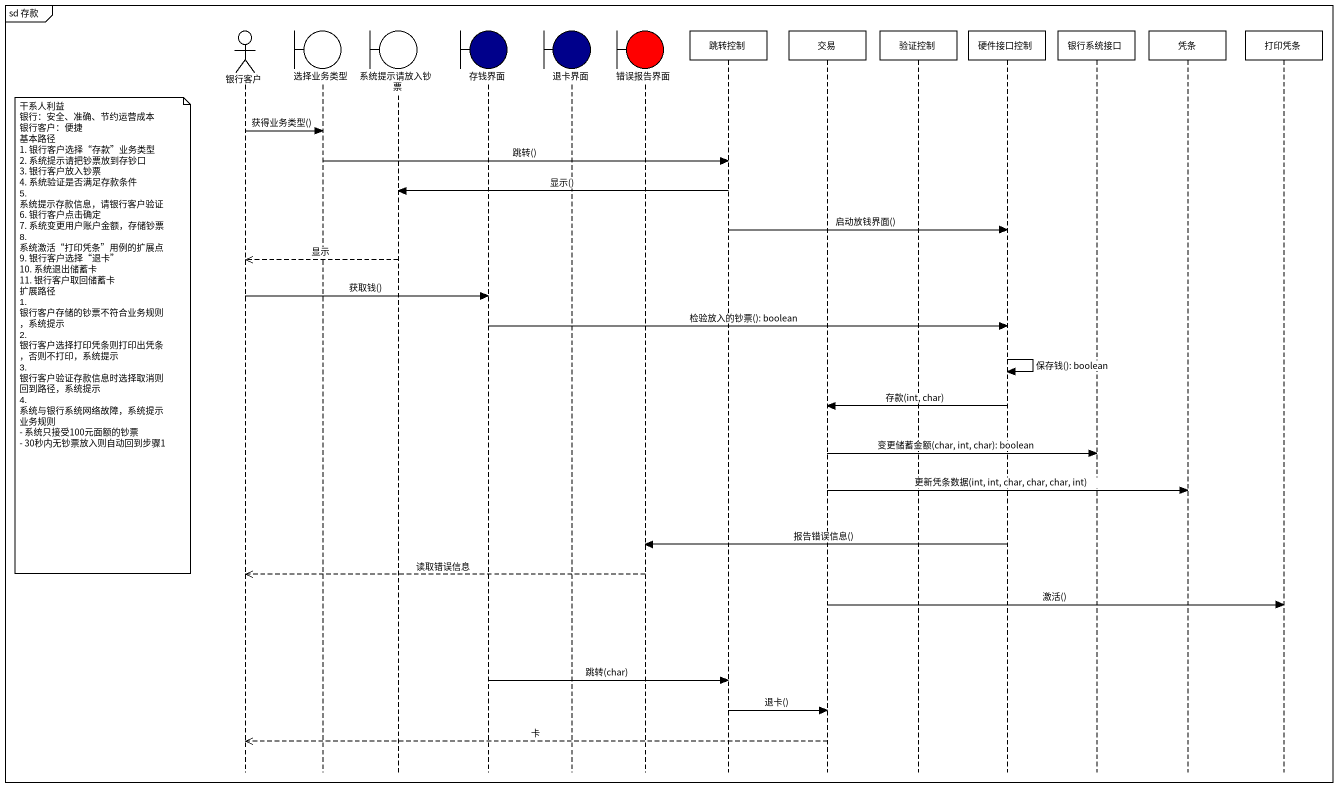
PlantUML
@startuml
mainframe sd 存款
hide footbox
actor 银行客户
boundary 选择业务类型
boundary 系统提示请放入钞票
boundary 存钱界面 #00008B
boundary 退卡界面 #00008B
boundary 错误报告界面 #FF0000
participant 跳转控制
participant 交易
participant 验证控制
participant 硬件接口控制
participant 银行系统接口
participant 凭条
participant 打印凭条

银行客户 -> 选择业务类型 : 获得业务类型()
选择业务类型 -> 跳转控制 : 跳转()
跳转控制 -> 系统提示请放入钞票 : 显示()
跳转控制 -> 硬件接口控制 : 启动放钱界面()
系统提示请放入钞票 -->> 银行客户 : 显示
银行客户 -> 存钱界面 : 获取钱()
存钱界面 -> 硬件接口控制 : 检验放入的钞票(): boolean
note left of 银行客户
  干系人利益
  银行：安全、准确、节约运营成本
  银行客户：便捷
  基本路径
  1. 银行客户选择“存款”业务类型
  2. 系统提示请把钞票放到存钞口
  3. 银行客户放入钞票
  4. 系统验证是否满足存款条件
  5. 系统提示存款信息，请银行客户验证
  6. 银行客户点击确定
  7. 系统变更用户账户金额，存储钞票
  8. 系统激活“打印凭条”用例的扩展点
  9. 银行客户选择“退卡”
  10. 系统退出储蓄卡
  11. 银行客户取回储蓄卡
  扩展路径
  1. 银行客户存储的钞票不符合业务规则，系统提示
  2. 银行客户选择打印凭条则打印出凭条，否则不打印，系统提示
  3. 银行客户验证存款信息时选择取消则回到路径，系统提示
  4. 系统与银行系统网络故障，系统提示
  业务规则
  - 系统只接受100元面额的钞票
  - 30秒内无钞票放入则自动回到步骤1
end note
硬件接口控制 -> 硬件接口控制 : 保存钱(): boolean
硬件接口控制 -> 交易 : 存款(int, char)
交易 -> 银行系统接口 : 变更储蓄金额(char, int, char): boolean
交易 -> 凭条 : 更新凭条数据(int, int, char, char, char, int)
硬件接口控制 -> 错误报告界面 : 报告错误信息()
错误报告界面 -->> 银行客户 : 读取错误信息
交易 -> 打印凭条 : 激活()
存钱界面 -> 跳转控制 : 跳转(char)
跳转控制 -> 交易 : 退卡()
交易 -->> 银行客户 : 卡
@enduml
